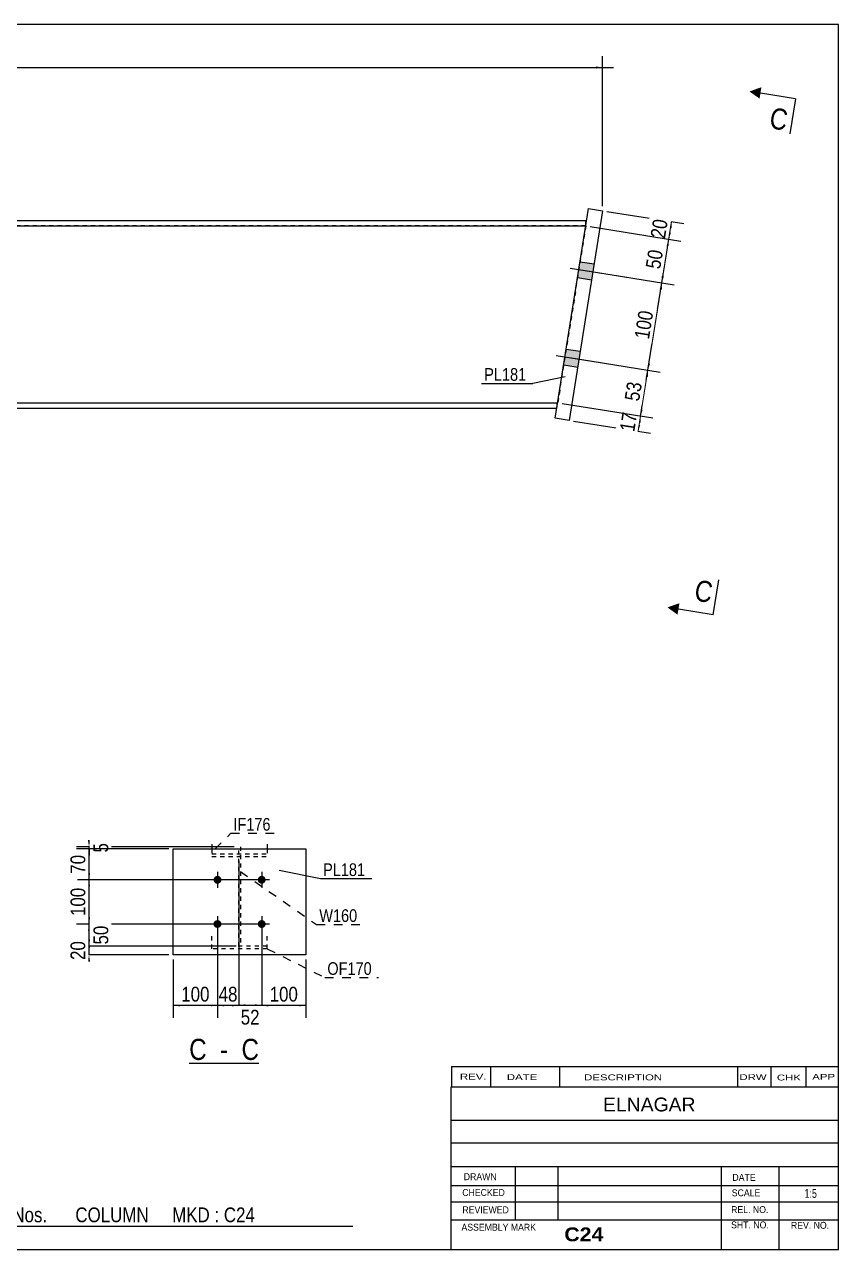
# Model space of a CAD drawing. Header units: millimetres. Extents: x -239 to 164, y -191 to 86.
# Drawn here: x -20.2 to 163.9, y -191.4 to 85.6 of the extents above; entities that cross this region are included whole.
import ezdxf

# ---------------------------------------------------------------- set-up
doc = ezdxf.new("R2010")
doc.units = ezdxf.units.MM
doc.linetypes.add('DXK_LINE_DOT1', pattern=[1.8814, 0.9407, -0.9407])
doc.linetypes.add('DXK_LINE_DOT2', pattern=[3.9198, 1.9599, -1.9599])
doc.styles.add('Arial', font='ARIAL.TTF', dxfattribs={"height": 0.2})
doc.styles.add('Arial Bold', font='ARIALBD.TTF', dxfattribs={"height": 0.2})
doc.styles.add('Arial Narrow', font='ARIALN.TTF', dxfattribs={"height": 0.2})

# ---------------------------------------------------------------- blocks, each defined once
blk = doc.blocks.new('Unknown-623536278-1210')
at = {"color": 5, "linetype": 'Continuous'}
for p, q in [((163.91, 85.55), (-236.09, 85.55)), ((-236.09, 85.55), (-236.09, -191.45)), ((163.91, -191.45), (163.91, 85.55)), ((-236.09, -191.45), (163.91, -191.45))]:
    blk.add_line(p, q, dxfattribs=at)
at = {"color": 174, "linetype": 'Continuous', "style": 'Arial'}
blk.add_text('Tekla structures', height=1.9102, rotation=90, dxfattribs=at).set_placement((-236.59, -190.95))
blk = doc.blocks.new('Unknown-623536278-14 - 1638')
at = {"color": 7, "linetype": 'Continuous'}
blk.add_line((17.03, -149.33), (32.81, -149.33), dxfattribs=at)
at = {"color": 0, "linetype": 'Continuous'}
for points in [[(20.99, -148.58), (20.99, -143.58), (17.03, -143.58), (17.03, -148.58)], [(27.36, -148.58), (27.36, -143.58), (22.49, -143.58), (22.49, -148.58)], [(32.81, -148.58), (32.81, -143.58), (28.86, -143.58), (28.86, -148.58)]]:
    blk.add_wipeout(points, dxfattribs=at)
at = {"color": 6, "linetype": 'Continuous', "style": 'Arial Narrow'}
for s, height, p in [('C', 4.77, (17.03, -148.58)), ('C', 4.77, (28.86, -148.58)), (' - ', 4.772, (22.49, -148.58))]:
    blk.add_text(s, height=height, dxfattribs=at).set_placement(p)
blk = doc.blocks.new('Bolt-623536278-1340 - 1337')
at = {"linetype": 'Continuous'}
for points in [[(105.45, 31.9), (104.89, 28.35), (108.05, 27.84), (108.61, 31.4)], [(105.45, 31.9), (104.89, 28.35), (108.05, 27.84), (108.61, 31.4)], [(102.31, 12.15), (101.75, 8.59), (104.91, 8.09), (105.47, 11.65)], [(102.31, 12.15), (101.75, 8.59), (104.91, 8.09), (105.47, 11.65)]]:
    blk.add_hatch(color=3, dxfattribs=at).paths.add_polyline_path(points)
at = {"color": 3, "linetype": 'Continuous'}
for p, q in [((105.45, 31.9), (108.61, 31.4)), ((105.45, 31.9), (108.61, 31.4)), ((103.19, 30.44), (116.03, 28.4)), ((103.19, 30.44), (116.03, 28.4)), ((104.89, 28.35), (108.05, 27.84)), ((104.89, 28.35), (108.05, 27.84)), ((102.31, 12.15), (105.47, 11.65)), ((102.31, 12.15), (105.47, 11.65)), ((100.05, 10.69), (112.89, 8.64)), ((100.05, 10.69), (112.89, 8.64)), ((101.75, 8.59), (104.91, 8.09)), ((101.75, 8.59), (104.91, 8.09))]:
    blk.add_line(p, q, dxfattribs=at)
blk = doc.blocks.new('Part-623536278-1345 - 1337')
at = {"color": 7, "linetype": 'DXK_LINE_DOT1'}
for p, q in [((-195.57, 0), (-189.2, 40)), ((-44.42, 40), (-189.05, 40)), ((106.74, 40), (-44.32, 40)), ((106.74, 40), (100.38, 0)), ((-195.57, 0), (-44.42, 0)), ((-44.32, 0), (100.22, 0))]:
    blk.add_line(p, q, dxfattribs=at)
at = {"color": 2, "linetype": 'Continuous'}
for p, q in [((-189.05, 40), (-189.2, 40)), ((100.22, 0), (100.38, 0))]:
    blk.add_line(p, q, dxfattribs=at)
blk = doc.blocks.new('Part-623536278-1372 - 1337')
at = {"color": 2, "linetype": 'Continuous'}
for p, q in [((99.83, -3.45), (107.37, 43.95)), ((110.53, 43.45), (102.99, -3.96)), ((107.37, 43.95), (110.53, 43.45)), ((102.99, -3.96), (99.83, -3.45))]:
    blk.add_line(p, q, dxfattribs=at)
blk = doc.blocks.new('Part-623536278-1394 - 1337')
at = {"color": 2, "linetype": 'Continuous'}
for p, q in [((-195.57, 0), (-44.42, 0)), ((-195.57, 0), (-195.57, -1.2)), ((-44.32, 0), (100.22, 0)), ((100.22, 0), (100.22, -1)), ((-195.57, -1.2), (-44.42, -1.2)), ((-44.32, -1.2), (100.19, -1.2))]:
    blk.add_line(p, q, dxfattribs=at)
at = {"color": 7, "linetype": 'DXK_LINE_DOT1'}
for p, q in [((100.19, -1.2), (100.22, -1.2)), ((100.22, -1.2), (100.22, -1))]:
    blk.add_line(p, q, dxfattribs=at)
blk = doc.blocks.new('Part-623536278-1416 - 1337')
at = {"color": 7, "linetype": 'DXK_LINE_DOT1'}
for q in [(-189.01, 41.2), (-189.05, 41)]:
    blk.add_line((-189.05, 41.2), q, dxfattribs=at)
at = {"color": 2, "linetype": 'Continuous'}
for p, q in [((-189.05, 41), (-189.05, 40)), ((-189.05, 40), (-44.42, 40)), ((-189.01, 41.2), (-44.42, 41.2)), ((-44.32, 41.2), (106.74, 41.2)), ((-44.32, 40), (106.74, 40)), ((106.74, 40), (106.74, 41.2))]:
    blk.add_line(p, q, dxfattribs=at)
blk = doc.blocks.new('Part-623536278-1644 - 1638')
at = {"color": 7, "linetype": 'DXK_LINE_DOT1'}
for p, q in [((22.18, -123.44), (22.18, -120.63)), ((34.68, -123.44), (34.68, -120.63)), ((34.68, -122.84), (22.18, -122.84)), ((34.68, -123.44), (22.18, -123.44))]:
    blk.add_line(p, q, dxfattribs=at)
blk = doc.blocks.new('Part-623536278-1649 - 1638')
at = {"color": 2, "linetype": 'Continuous'}
for p, q in [((22.18, -99.77), (22.18, -100.85)), ((34.68, -99.77), (34.68, -100.85))]:
    blk.add_line(p, q, dxfattribs=at)
at = {"color": 7, "linetype": 'DXK_LINE_DOT1'}
for p, q in [((22.18, -100.85), (22.18, -102.58)), ((22.18, -101.99), (34.68, -101.99)), ((34.68, -100.85), (34.68, -102.58)), ((22.18, -102.58), (34.68, -102.58))]:
    blk.add_line(p, q, dxfattribs=at)
blk = doc.blocks.new('Part-623536278-1654 - 1638')
at = {"color": 2, "linetype": 'Continuous'}
for p, q in [((13.43, -124.85), (13.43, -100.85)), ((13.43, -100.85), (43.43, -100.85)), ((43.43, -100.85), (43.43, -124.85)), ((43.43, -124.85), (13.43, -124.85))]:
    blk.add_line(p, q, dxfattribs=at)
blk = doc.blocks.new('Part-623536278-1660 - 1638')
at = {"color": 7, "linetype": 'DXK_LINE_DOT1'}
for p, q in [((28.23, -122.84), (28.23, -100.37)), ((28.63, -100.37), (28.63, -122.84)), ((28.63, -102.59), (28.23, -102.59))]:
    blk.add_line(p, q, dxfattribs=at)
blk = doc.blocks.new('Bolt-623536278-1661 - 1638')
at = {"linetype": 'Continuous'}
for points in [[(24.33, -107.85, -1), (22.53, -107.85, -1)], [(34.33, -107.85, -1), (32.53, -107.85, -1)], [(24.33, -117.85, -1), (22.53, -117.85, -1)], [(34.33, -117.85, -1), (32.53, -117.85, -1)]]:
    blk.add_hatch(color=3, dxfattribs=at).paths.add_polyline_path(points)
at = {"color": 3, "linetype": 'Continuous'}
for p, q in [((25.23, -107.85), (21.63, -107.85)), ((23.43, -106.05), (23.43, -109.65)), ((35.23, -107.85), (31.63, -107.85)), ((33.43, -106.05), (33.43, -109.65)), ((23.43, -116.05), (23.43, -119.65)), ((33.43, -116.05), (33.43, -119.65)), ((25.23, -117.85), (21.63, -117.85)), ((35.23, -117.85), (31.63, -117.85))]:
    blk.add_line(p, q, dxfattribs=at)
blk = doc.blocks.new('StraightDimension-623536278-3713 - 1337')
at = {"linetype": 'Continuous'}
for points in [[(119.08, -5), (118.6, -6.44), (118.58, -4.92)], [(118.66, -4.43), (119.14, -2.98), (119.16, -4.5)]]:
    blk.add_hatch(color=4, dxfattribs=at).paths.add_polyline_path(points)
at = {"color": 4, "linetype": 'Continuous'}
for p, q in [((101.37, -0.16), (121.91, -3.42)), ((103.98, -4.11), (121.36, -6.88)), ((118.6, -6.44), (119.14, -2.98))]:
    blk.add_line(p, q, dxfattribs=at)
at = {"color": 0}
blk.add_wipeout([(119.17, -1.89), (114.33, -1.12), (113.44, -6.72), (118.28, -7.49)], dxfattribs=at)
at = {"color": 4, "style": 'Arial Narrow'}
blk.add_text('17', height=3.34, rotation=80.9647, dxfattribs=at).set_placement((117.7, -6.68))
blk = doc.blocks.new('StraightDimension-623536278-2637 - 1337')
at = {"linetype": 'Continuous'}
for points in [[(-197.77, 75.57), (-199.27, 75.82), (-197.77, 76.07)], [(109.03, 76.07), (110.53, 75.82), (109.03, 75.57)]]:
    blk.add_hatch(color=4, dxfattribs=at).paths.add_polyline_path(points)
at = {"color": 4, "linetype": 'Continuous'}
for p, q in [((-199.27, -1.95), (-199.27, 78.42)), ((110.53, 44.45), (110.53, 78.42)), ((-199.27, 75.82), (-201.77, 75.82)), ((-199.27, 75.82), (110.53, 75.82)), ((110.53, 75.82), (113.03, 75.82))]:
    blk.add_line(p, q, dxfattribs=at)
at = {"color": 0}
blk.add_wipeout([(-39.41, 75.97), (-39.41, 80.87), (-49.34, 80.87), (-49.34, 75.97)], dxfattribs=at)
at = {"color": 4, "style": 'Arial Narrow'}
blk.add_text('1993', height=3.34, dxfattribs=at).set_placement((-48.64, 76.67))
blk = doc.blocks.new('StraightDimension-623536278-3709 - 1337')
at = {"linetype": 'Continuous'}
for points in [[(125.65, 39.52), (126.13, 40.97), (126.14, 39.45)], [(125.99, 38.46), (125.51, 37.02), (125.49, 38.54)]]:
    blk.add_hatch(color=4, dxfattribs=at).paths.add_polyline_path(points)
at = {"color": 4, "linetype": 'Continuous'}
for p, q in [((111.52, 43.29), (128.9, 40.53)), ((107.73, 39.84), (128.27, 36.58)), ((125.51, 37.02), (126.13, 40.97))]:
    blk.add_line(p, q, dxfattribs=at)
at = {"color": 0}
blk.add_wipeout([(126.12, 41.81), (121.28, 42.58), (120.39, 36.99), (125.23, 36.22)], dxfattribs=at)
at = {"color": 4, "style": 'Arial Narrow'}
blk.add_text('20', height=3.34, rotation=80.9647, dxfattribs=at).set_placement((124.64, 37.02))
blk = doc.blocks.new('StraightDimension-623536278-3710 - 1337')
at = {"linetype": 'Continuous'}
for points in [[(125.02, 35.57), (125.51, 37.02), (125.52, 35.5)], [(124.42, 28.58), (123.93, 27.14), (123.92, 28.66)]]:
    blk.add_hatch(color=4, dxfattribs=at).paths.add_polyline_path(points)
at = {"color": 4, "linetype": 'Continuous'}
for p, q in [((107.73, 39.84), (128.27, 36.58)), ((123.93, 27.14), (125.51, 37.02)), ((106.16, 29.97), (126.7, 26.7))]:
    blk.add_line(p, q, dxfattribs=at)
at = {"color": 0}
blk.add_wipeout([(125.02, 34.9), (120.18, 35.67), (119.29, 30.07), (124.13, 29.3)], dxfattribs=at)
at = {"color": 4, "style": 'Arial Narrow'}
blk.add_text('50', height=3.34, rotation=80.9647, dxfattribs=at).set_placement((123.55, 30.11))
blk = doc.blocks.new('StraightDimension-623536278-3711 - 1337')
at = {"linetype": 'Continuous'}
for points in [[(123.45, 25.7), (123.93, 27.14), (123.95, 25.62)], [(121.28, 8.83), (120.79, 7.39), (120.78, 8.91)]]:
    blk.add_hatch(color=4, dxfattribs=at).paths.add_polyline_path(points)
at = {"color": 4, "linetype": 'Continuous'}
for p, q in [((106.16, 29.97), (126.7, 26.7)), ((120.79, 7.39), (123.93, 27.14)), ((103.02, 10.22), (123.56, 6.95))]:
    blk.add_line(p, q, dxfattribs=at)
at = {"color": 0}
blk.add_wipeout([(122.83, 21.14), (117.99, 21.91), (116.76, 14.21), (121.6, 13.44)], dxfattribs=at)
at = {"color": 4, "style": 'Arial Narrow'}
blk.add_text('100', height=3.34, rotation=80.9647, dxfattribs=at).set_placement((121.02, 14.24))
blk = doc.blocks.new('StraightDimension-623536278-3712 - 1337')
at = {"linetype": 'Continuous'}
for points in [[(120.31, 5.95), (120.79, 7.39), (120.81, 5.87)], [(119.63, -1.54), (119.14, -2.98), (119.13, -1.46)]]:
    blk.add_hatch(color=4, dxfattribs=at).paths.add_polyline_path(points)
at = {"color": 4, "linetype": 'Continuous'}
for p, q in [((103.02, 10.22), (123.56, 6.95)), ((119.14, -2.98), (120.79, 7.39)), ((101.37, -0.16), (121.91, -3.42))]:
    blk.add_line(p, q, dxfattribs=at)
at = {"color": 0}
blk.add_wipeout([(120.27, 5.02), (115.43, 5.79), (114.54, 0.2), (119.38, -0.57)], dxfattribs=at)
at = {"color": 4, "style": 'Arial Narrow'}
blk.add_text('53', height=3.34, rotation=80.9647, dxfattribs=at).set_placement((118.79, 0.23))
blk = doc.blocks.new('StraightDimension-623536278-2395 - 1638')
at = {"linetype": 'Continuous'}
for points in [[(24.93, -136.48), (23.43, -136.23), (24.93, -135.98)], [(26.73, -135.98), (28.23, -136.23), (26.73, -136.48)]]:
    blk.add_hatch(color=4, dxfattribs=at).paths.add_polyline_path(points)
at = {"color": 4, "linetype": 'Continuous'}
for p, q in [((28.23, -103.59), (28.23, -139.03)), ((23.43, -118.85), (23.43, -139.03)), ((23.43, -136.23), (28.23, -136.23))]:
    blk.add_line(p, q, dxfattribs=at)
at = {"color": 0}
blk.add_wipeout([(28.66, -136.08), (28.66, -131.18), (22.99, -131.18), (22.99, -136.08)], dxfattribs=at)
at = {"color": 4, "style": 'Arial Narrow'}
blk.add_text('48', height=3.34, dxfattribs=at).set_placement((23.69, -135.38))
blk = doc.blocks.new('StraightDimension-623536278-2393 - 1638')
at = {"linetype": 'Continuous'}
for points in [[(34.93, -136.48), (33.43, -136.23), (34.93, -135.98)], [(41.93, -135.98), (43.43, -136.23), (41.93, -136.48)]]:
    blk.add_hatch(color=4, dxfattribs=at).paths.add_polyline_path(points)
at = {"color": 4, "linetype": 'Continuous'}
for p, q in [((33.43, -118.85), (33.43, -139.03)), ((43.43, -125.85), (43.43, -139.03)), ((33.43, -136.23), (43.43, -136.23))]:
    blk.add_line(p, q, dxfattribs=at)
at = {"color": 0}
blk.add_wipeout([(42.33, -136.08), (42.33, -131.18), (34.53, -131.18), (34.53, -136.08)], dxfattribs=at)
at = {"color": 4, "style": 'Arial Narrow'}
blk.add_text('100', height=3.34, dxfattribs=at).set_placement((35.23, -135.38))
blk = doc.blocks.new('StraightDimension-623536278-2394 - 1638')
at = {"linetype": 'Continuous'}
for points in [[(29.73, -136.48), (28.23, -136.23), (29.73, -135.98)], [(31.93, -135.98), (33.43, -136.23), (31.93, -136.48)]]:
    blk.add_hatch(color=4, dxfattribs=at).paths.add_polyline_path(points)
at = {"color": 4, "linetype": 'Continuous'}
for p, q in [((28.23, -103.59), (28.23, -138.83)), ((33.43, -118.85), (33.43, -138.83)), ((28.23, -136.23), (33.43, -136.23))]:
    blk.add_line(p, q, dxfattribs=at)
at = {"color": 0}
blk.add_wipeout([(33.66, -141.28), (33.66, -136.38), (27.99, -136.38), (27.99, -141.28)], dxfattribs=at)
at = {"color": 4, "style": 'Arial Narrow'}
blk.add_text('52', height=3.34, dxfattribs=at).set_placement((28.69, -140.58))
blk = doc.blocks.new('StraightDimension-623536278-2396 - 1638')
at = {"linetype": 'Continuous'}
for points in [[(14.93, -136.48), (13.43, -136.23), (14.93, -135.98)], [(21.93, -135.98), (23.43, -136.23), (21.93, -136.48)]]:
    blk.add_hatch(color=4, dxfattribs=at).paths.add_polyline_path(points)
at = {"color": 4, "linetype": 'Continuous'}
for p, q in [((23.43, -118.85), (23.43, -139.03)), ((13.43, -125.85), (13.43, -139.03)), ((13.43, -136.23), (23.43, -136.23))]:
    blk.add_line(p, q, dxfattribs=at)
at = {"color": 0}
blk.add_wipeout([(22.33, -136.08), (22.33, -131.18), (14.53, -131.18), (14.53, -136.08)], dxfattribs=at)
at = {"color": 4, "style": 'Arial Narrow'}
blk.add_text('100', height=3.34, dxfattribs=at).set_placement((15.23, -135.38))
blk = doc.blocks.new('StraightDimension-623536278-2516 - 1638')
at = {"linetype": 'Continuous'}
for points in [[(-5.38, -98.87), (-5.63, -100.37), (-5.88, -98.87)], [(-5.88, -102.35), (-5.63, -100.85), (-5.38, -102.35)]]:
    blk.add_hatch(color=4, dxfattribs=at).paths.add_polyline_path(points)
at = {"color": 4, "linetype": 'Continuous'}
for p, q in [((27.23, -100.37), (-8.43, -100.37)), ((12.43, -100.85), (-8.43, -100.85)), ((-5.63, -100.85), (-5.63, -100.37))]:
    blk.add_line(p, q, dxfattribs=at)
at = {"color": 0}
blk.add_wipeout([(-0.58, -98.84), (-5.48, -98.84), (-5.48, -102.38), (-0.58, -102.38)], dxfattribs=at)
at = {"color": 4, "style": 'Arial Narrow'}
blk.add_text('5', height=3.34, rotation=90.0002, dxfattribs=at).set_placement((-1.28, -101.68))
blk = doc.blocks.new('StraightDimension-623536278-2517 - 1638')
at = {"linetype": 'Continuous'}
for points in [[(-5.88, -102.35), (-5.63, -100.85), (-5.38, -102.35)], [(-5.38, -106.34), (-5.63, -107.84), (-5.88, -106.34)]]:
    blk.add_hatch(color=4, dxfattribs=at).paths.add_polyline_path(points)
at = {"color": 4, "linetype": 'Continuous'}
for p, q in [((12.43, -100.85), (-8.23, -100.85)), ((-5.63, -107.84), (-5.63, -100.85)), ((32.43, -107.84), (-8.23, -107.84))]:
    blk.add_line(p, q, dxfattribs=at)
at = {"color": 0}
blk.add_wipeout([(-5.78, -101.51), (-10.68, -101.51), (-10.68, -107.18), (-5.78, -107.18)], dxfattribs=at)
at = {"color": 4, "style": 'Arial Narrow'}
blk.add_text('70', height=3.34, rotation=90.0002, dxfattribs=at).set_placement((-6.48, -106.48))
blk = doc.blocks.new('StraightDimension-623536278-2518 - 1638')
at = {"linetype": 'Continuous'}
for points in [[(-5.88, -109.34), (-5.63, -107.84), (-5.38, -109.34)], [(-5.38, -116.35), (-5.63, -117.85), (-5.88, -116.35)]]:
    blk.add_hatch(color=4, dxfattribs=at).paths.add_polyline_path(points)
at = {"color": 4, "linetype": 'Continuous'}
for p, q in [((32.43, -107.84), (-8.23, -107.84)), ((-5.63, -117.85), (-5.63, -107.84)), ((32.43, -117.85), (-8.23, -117.85))]:
    blk.add_line(p, q, dxfattribs=at)
at = {"color": 0}
blk.add_wipeout([(-5.78, -108.95), (-10.68, -108.95), (-10.68, -116.74), (-5.78, -116.74)], dxfattribs=at)
at = {"color": 4, "style": 'Arial Narrow'}
blk.add_text('100', height=3.34, rotation=90.0002, dxfattribs=at).set_placement((-6.48, -116.04))
blk = doc.blocks.new('StraightDimension-623536278-2519 - 1638')
at = {"linetype": 'Continuous'}
for points in [[(-5.88, -119.35), (-5.63, -117.85), (-5.38, -119.35)], [(-5.38, -121.34), (-5.63, -122.84), (-5.88, -121.34)]]:
    blk.add_hatch(color=4, dxfattribs=at).paths.add_polyline_path(points)
at = {"color": 4, "linetype": 'Continuous'}
for p, q in [((32.43, -117.85), (-8.43, -117.85)), ((-5.63, -122.84), (-5.63, -117.85)), ((27.63, -122.84), (-8.43, -122.84))]:
    blk.add_line(p, q, dxfattribs=at)
at = {"color": 0}
blk.add_wipeout([(-0.58, -117.51), (-5.48, -117.51), (-5.48, -123.18), (-0.58, -123.18)], dxfattribs=at)
at = {"color": 4, "style": 'Arial Narrow'}
blk.add_text('50', height=3.34, rotation=90.0002, dxfattribs=at).set_placement((-1.28, -122.48))
blk = doc.blocks.new('StraightDimension-623536278-2520 - 1638')
at = {"linetype": 'Continuous'}
for points in [[(-5.38, -121.34), (-5.63, -122.84), (-5.88, -121.34)], [(-5.88, -126.35), (-5.63, -124.85), (-5.38, -126.35)]]:
    blk.add_hatch(color=4, dxfattribs=at).paths.add_polyline_path(points)
at = {"color": 4, "linetype": 'Continuous'}
for p, q in [((27.63, -122.84), (-8.23, -122.84)), ((-5.63, -124.85), (-5.63, -122.84)), ((12.43, -124.85), (-8.23, -124.85))]:
    blk.add_line(p, q, dxfattribs=at)
at = {"color": 0}
blk.add_wipeout([(-5.78, -121.01), (-10.68, -121.01), (-10.68, -126.68), (-5.78, -126.68)], dxfattribs=at)
at = {"color": 4, "style": 'Arial Narrow'}
blk.add_text('20', height=3.34, rotation=90.0002, dxfattribs=at).set_placement((-6.48, -125.98))
blk = doc.blocks.new('CBS_CALLOFF-623536278-3813')
at = {"color": 7, "linetype": 'Continuous'}
blk.add_line((-62.22, -186.18), (54.02, -186.2), dxfattribs=at)
at = {"color": 3, "linetype": 'Continuous', "style": 'Arial Narrow'}
blk.add_text('QTY= 13 Nos.      COLUMN     MKD : C24', height=3.3405, dxfattribs=at).set_placement((-39.46, -185.28))
blk = doc.blocks.new('CBS_NAME_BLOG-623536278-3814')
at = {"color": 7, "linetype": 'Continuous'}
for p, q in [((76.31, -154.69), (163.83, -154.69)), ((76.31, -191.4), (76.31, -154.7)), ((76.31, -162.23), (163.83, -162.23)), ((76.39, -167.29), (163.91, -167.29)), ((76.31, -172.66), (163.83, -172.66)), ((90.84, -184.76), (90.84, -172.66)), ((100.52, -184.74), (100.52, -172.67)), ((137.44, -191.4), (137.44, -172.67)), ((150.49, -191.4), (150.49, -172.66)), ((76.32, -176.96), (163.91, -176.94)), ((76.31, -180.7), (163.83, -180.7)), ((76.31, -184.75), (163.83, -184.75)), ((76.31, -191.45), (163.91, -191.45))]:
    blk.add_line(p, q, dxfattribs=at)
at = {"color": 3, "linetype": 'Continuous', "style": 'Arial'}
blk.add_text('ELNAGAR', height=3.133, dxfattribs=at).set_placement((110.64, -160.22))
at = {"color": 3, "linetype": 'Continuous'}
for s, height, style, width, p in [('DRAWN', 1.566, 'Arial', 0.9, (79.14, -175.77)), ('DATE', 1.566, 'Arial', 0.9, (139.91, -175.93)), ('CHECKED', 1.566, 'Arial', 0.9, (78.8, -179.34)), ('SCALE', 1.566, 'Arial', 0.9, (139.76, -179.41)), ('1:5', 1.957, 'Arial Narrow', 0.9, (156.21, -179.76)), ('REVIEWED', 1.566, 'Arial', 0.9, (78.83, -183.26)), ('REL. NO.', 1.566, 'Arial', 0.9, (139.62, -183.21)), ('SHT. NO.', 1.566, 'Arial', 0.9, (139.61, -186.67)), ('REV. NO.', 1.566, 'Arial', 0.9, (153.14, -186.76)), ('ASSEMBLY MARK', 1.5663, 'Arial', 0.9, (78.62, -187.19)), ('C24', 3.131, 'Arial Bold', 1.1, (101.89, -189.59))]:
    blk.add_text(s, height=height, dxfattribs=dict(at, style=style, width=width)).set_placement(p)
blk = doc.blocks.new('CBS_REVISION-623536278-3815')
at = {"color": 7, "linetype": 'Continuous'}
for p, q in [((76.4, -150.06), (76.4, -154.69)), ((76.4, -150.07), (163.9, -150.07)), ((85.19, -150.06), (85.19, -154.69)), ((100.79, -150.06), (100.79, -154.63)), ((141.05, -150.06), (141.05, -154.69)), ((148.59, -150.06), (148.59, -154.69)), ((156.53, -150.07), (156.53, -154.69)), ((76.4, -154.69), (163.9, -154.69))]:
    blk.add_line(p, q, dxfattribs=at)
at = {"color": 7, "style": 'Arial Narrow', "width": 1.7}
for s, height, p in [('REV.', 1.326, (78.26, -153.02)), ('DATE', 1.326, (88.88, -153.13)), ('DESCRIPTION', 1.3257, (106.36, -153.19)), ('DRW', 1.326, (141.48, -153.13)), ('CHK', 1.326, (149.96, -153.22)), ('APP', 1.326, (157.96, -153.06))]:
    blk.add_text(s, height=height, dxfattribs=at).set_placement(p)
blk = doc.blocks.new('Mark-623536278-1368 - 1337')
at = {"color": 7, "linetype": 'Continuous'}
blk.add_line((102.07, 5.87), (94.77, 4.39), dxfattribs=at)
at = {"color": 0}
blk.add_wipeout([(93.27, 4.99), (93.27, 7.99), (83.77, 7.99), (83.77, 4.99)], dxfattribs=at)
blk.add_wipeout([(93.27, 4.99), (93.27, 7.99), (83.77, 7.99), (83.77, 4.99)], dxfattribs=at)
at = {"color": 7, "linetype": 'Continuous'}
blk.add_line((83.17, 4.39), (94.77, 4.39), dxfattribs=at)
at = {"color": 3, "style": 'Arial Narrow'}
blk.add_text('PL181', height=2.863, dxfattribs=at).set_placement((83.77, 4.99))
blk = doc.blocks.new('SectionMark-623536278-1515 - 1337')
at = {"linetype": 'Continuous'}
for points in [[(146.05, 68.79), (143.77, 70.41), (146.46, 71.38)], [(127.49, -47.89), (125.22, -46.26), (127.91, -45.3)]]:
    blk.add_hatch(color=30, dxfattribs=at).paths.add_polyline_path(points)
at = {"color": 30, "linetype": 'Continuous'}
blk.add_line((154.14, 68.76), (146.24, 70.02), dxfattribs=at)
at = {"color": 0, "linetype": 'Continuous'}
for points in [[(151.98, 61.51), (152.76, 66.45), (148.86, 67.07), (148.07, 62.14)], [(135, -45.28), (135.78, -40.35), (131.88, -39.72), (131.09, -44.66)]]:
    blk.add_wipeout(points, dxfattribs=at)
at = {"color": 30, "linetype": 'Continuous'}
for p, q in [((154.14, 68.76), (152.89, 60.86)), ((135.59, -47.91), (136.85, -40.01)), ((135.59, -47.91), (127.69, -46.65))]:
    blk.add_line(p, q, dxfattribs=at)
at = {"color": 6, "linetype": 'Continuous', "style": 'Arial Narrow'}
for p in [(148.07, 62.14), (131.09, -44.66)]:
    blk.add_text('C', height=4.77, rotation=-9.0355, dxfattribs=at).set_placement(p)
blk = doc.blocks.new('Mark-623536278-1656 - 1638')
at = {"color": 0}
blk.add_wipeout([(55.05, -117.38), (55.05, -114.38), (46.46, -114.38), (46.46, -117.38)], dxfattribs=at)
blk.add_wipeout([(55.05, -117.38), (55.05, -114.38), (46.46, -114.38), (46.46, -117.38)], dxfattribs=at)
at = {"color": 7, "linetype": 'DXK_LINE_DOT2'}
for p, q in [((28.63, -105.98), (45.86, -117.98)), ((45.86, -117.98), (55.65, -117.98))]:
    blk.add_line(p, q, dxfattribs=at)
at = {"color": 3, "style": 'Arial Narrow'}
blk.add_text('W160', height=2.863, dxfattribs=at).set_placement((46.46, -117.38))
blk = doc.blocks.new('Mark-623536278-1640 - 1638')
at = {"color": 0}
blk.add_wipeout([(58.33, -129.35), (58.33, -126.35), (48.28, -126.35), (48.28, -129.35)], dxfattribs=at)
blk.add_wipeout([(58.33, -129.35), (58.33, -126.35), (48.28, -126.35), (48.28, -129.35)], dxfattribs=at)
at = {"color": 7, "linetype": 'DXK_LINE_DOT2'}
for p, q in [((34.68, -123.44), (47.68, -129.95)), ((47.68, -129.95), (59.83, -129.95))]:
    blk.add_line(p, q, dxfattribs=at)
at = {"color": 3, "style": 'Arial Narrow'}
blk.add_text('OF170', height=2.863, dxfattribs=at).set_placement((48.28, -129.35))
blk = doc.blocks.new('Mark-623536278-1645 - 1638')
at = {"color": 0}
blk.add_wipeout([(35.44, -96.74), (35.44, -93.74), (27.03, -93.74), (27.03, -96.74)], dxfattribs=at)
blk.add_wipeout([(35.44, -96.74), (35.44, -93.74), (27.03, -93.74), (27.03, -96.74)], dxfattribs=at)
at = {"color": 7, "linetype": 'DXK_LINE_DOT2'}
for p, q in [((22.9, -100.88), (26.43, -97.34)), ((26.43, -97.34), (36.94, -97.34))]:
    blk.add_line(p, q, dxfattribs=at)
at = {"color": 3, "style": 'Arial Narrow'}
blk.add_text('IF176', height=2.863, dxfattribs=at).set_placement((27.03, -96.74))
blk = doc.blocks.new('Mark-623536278-1650 - 1638')
at = {"color": 0}
blk.add_wipeout([(56.82, -106.99), (56.82, -103.99), (47.32, -103.99), (47.32, -106.99)], dxfattribs=at)
blk.add_wipeout([(56.82, -106.99), (56.82, -103.99), (47.32, -103.99), (47.32, -106.99)], dxfattribs=at)
at = {"color": 7, "linetype": 'Continuous'}
for p, q in [((37.4, -105.67), (46.72, -107.59)), ((46.72, -107.59), (58.32, -107.59))]:
    blk.add_line(p, q, dxfattribs=at)
at = {"color": 3, "style": 'Arial Narrow'}
blk.add_text('PL181', height=2.863, dxfattribs=at).set_placement((47.32, -106.99))

msp = doc.modelspace()

# ---------------------------------------------------------------- block references
for name in ['Unknown-623536278-1210', 'Part-623536278-1372 - 1337', 'Part-623536278-1345 - 1337', 'Part-623536278-1416 - 1337', 'Bolt-623536278-1340 - 1337', 'Part-623536278-1394 - 1337', 'Part-623536278-1654 - 1638', 'Part-623536278-1649 - 1638', 'Part-623536278-1660 - 1638', 'Bolt-623536278-1661 - 1638', 'Part-623536278-1644 - 1638', 'CBS_REVISION-623536278-3815', 'CBS_NAME_BLOG-623536278-3814', 'CBS_CALLOFF-623536278-3813']:
    msp.add_blockref(name, (0, 0))

# ---------------------------------------------------------------- next in the draw order: block references
for name in ['StraightDimension-623536278-3713 - 1337', 'StraightDimension-623536278-2395 - 1638', 'StraightDimension-623536278-2393 - 1638', 'Unknown-623536278-14 - 1638']:
    msp.add_blockref(name, (0, 0))

# ---------------------------------------------------------------- next in the draw order: block references
for name in ['StraightDimension-623536278-2637 - 1337', 'StraightDimension-623536278-2394 - 1638', 'StraightDimension-623536278-2396 - 1638']:
    msp.add_blockref(name, (0, 0))

# ---------------------------------------------------------------- next in the draw order: block references
for name in ['StraightDimension-623536278-3709 - 1337', 'StraightDimension-623536278-2516 - 1638', 'Mark-623536278-1640 - 1638']:
    msp.add_blockref(name, (0, 0))

# ---------------------------------------------------------------- next in the draw order: block references
for name in ['StraightDimension-623536278-3710 - 1337', 'StraightDimension-623536278-2517 - 1638']:
    msp.add_blockref(name, (0, 0))

# ---------------------------------------------------------------- next in the draw order: block references
for name in ['StraightDimension-623536278-3711 - 1337', 'Mark-623536278-1645 - 1638', 'StraightDimension-623536278-2518 - 1638']:
    msp.add_blockref(name, (0, 0))

# ---------------------------------------------------------------- next in the draw order: block references
for name in ['SectionMark-623536278-1515 - 1337', 'StraightDimension-623536278-3712 - 1337', 'StraightDimension-623536278-2519 - 1638']:
    msp.add_blockref(name, (0, 0))

# ---------------------------------------------------------------- next in the draw order: block references
for name in ['Mark-623536278-1368 - 1337', 'Mark-623536278-1656 - 1638', 'StraightDimension-623536278-2520 - 1638']:
    msp.add_blockref(name, (0, 0))

# ---------------------------------------------------------------- next in the draw order: block references
msp.add_blockref('Mark-623536278-1650 - 1638', (0, 0))

doc.saveas('drawing.dxf')
